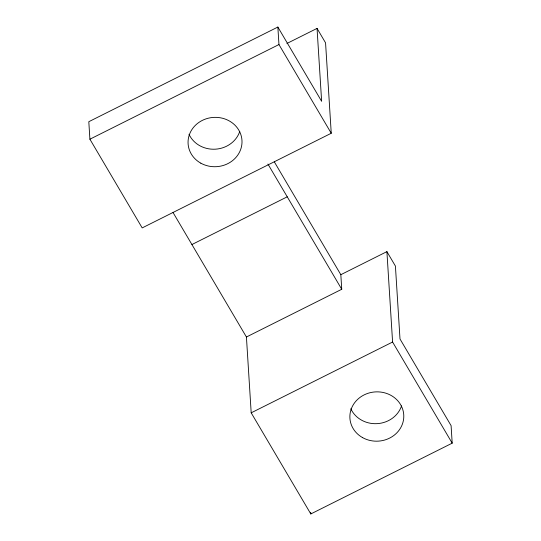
<?xml version="1.0" encoding="UTF-8"?>
<svg xmlns="http://www.w3.org/2000/svg" width="541" height="541" viewBox="0 0 541 541"><rect width="100%" height="100%" fill="white"/><g stroke="black" fill="none" stroke-linecap="round" stroke-linejoin="round"><path stroke-width="0.81" d="M317.046 28.402L321.631 101.309L277.858 27.05L88.805 121.705L89.901 139.199L142.188 227.91L331.248 133.255L325.56 42.847L317.046 28.402L286.913 43.483M89.901 139.199L278.96 44.545L277.858 27.05M191.92 244.539L287.244 196.816M246.425 337.002L341.743 289.273L340.83 274.693L386.903 251.626L395.417 266.071L400.002 338.984L451.099 425.659L452.195 443.16L310.805 513.95L251.193 412.824L246.425 337.002L173.039 212.512M251.193 412.824L392.59 342.034L386.903 251.626M278.96 44.545L331.248 133.255M392.59 342.034L452.195 443.16M274.314 161.854L340.83 274.693M267.93 164.058L341.743 289.273M310.696 512.286L310.805 513.95M401.544 405.892A26.976 24.663 -3.6 0 1 377.084 423.65A26.976 24.663 -3.6 0 1 350.825 408.753M239.764 131.416A26.996 24.683 -3.6 0 1 215.284 149.188A26.996 24.683 -3.6 0 1 189.012 134.276M362.619 437.635A26.976 24.663 -3.6 0 0 403.782 417.023A26.976 24.663 -3.6 0 0 364.086 394.91A26.976 24.663 -3.6 0 0 362.619 437.635M200.806 163.166A26.996 24.683 -3.6 0 0 242.003 142.54A26.996 24.683 -3.6 0 0 202.28 120.413A26.996 24.683 -3.6 0 0 200.806 163.166"/></g></svg>
